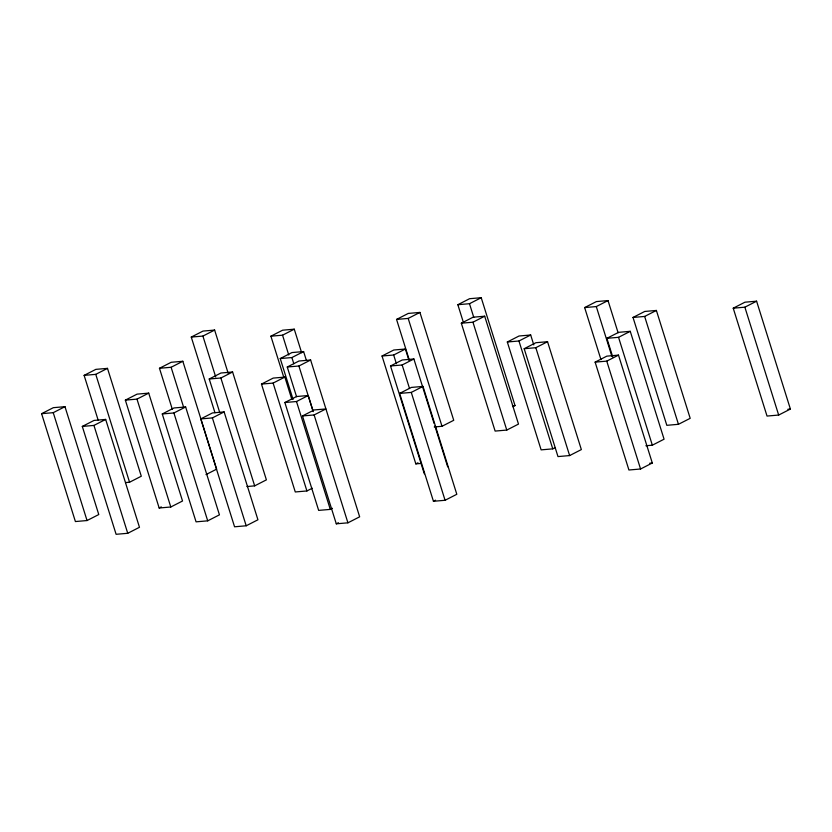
<?xml version="1.0" encoding="UTF-8"?>
<svg xmlns="http://www.w3.org/2000/svg" width="832" height="832" viewBox="0 0 832 832"><rect width="100%" height="100%" fill="white"/><g stroke="black" fill="none" stroke-linecap="round" stroke-linejoin="round"><path stroke-width="1.25" d="M98.114 420.004L84.126 375.367L95.846 369.366L107.494 368.368L141.294 476.226L129.563 482.227L125.684 482.56M84.126 375.367L95.763 374.358L107.494 368.368M214.968 412.714L191.266 337.074L202.998 331.084L214.635 330.075L228.228 373.474M41.6 413.681L53.331 407.68L64.969 406.671L98.769 514.54L87.048 520.541L75.4 521.55L41.6 413.681L53.238 412.672L64.969 406.671M191.266 337.074L202.904 336.076L214.635 330.075M172.286 409.198L159.463 368.285L171.194 362.284L182.832 361.275L216.642 469.144L205.972 474.604M159.463 368.285L171.111 367.276L182.832 361.275M125.351 400.13L137.082 394.129L148.72 393.13L182.53 500.999L170.799 506.99L159.162 507.998L125.351 400.13L136.989 399.121L148.72 393.13M82.306 426.431L94.037 420.43L105.674 419.422L139.474 527.29L127.743 533.291L116.106 534.3L82.306 426.431L93.943 425.422L105.674 419.422M283.722 377.104L270.899 336.19L282.63 330.19L294.268 329.191L301.652 352.747M270.899 336.19L282.547 335.182L294.268 329.191M219.721 412.474L209.227 378.997L220.958 373.006L232.596 371.998L266.396 479.866L254.665 485.867L246.906 486.533M209.227 378.997L220.865 377.998L232.596 371.998M162.271 413.972L174.002 407.971L185.64 406.973L219.44 514.842L207.719 520.842L196.071 521.841L162.271 413.972L173.909 412.974L185.64 406.973M293.062 399.474L280.238 358.561L291.97 352.56L303.607 351.562L306.332 360.235M280.238 358.561L291.876 357.552L303.607 351.562M296.577 396.77L287.258 367.006L298.979 361.015L310.627 360.006L359.653 516.818L347.922 522.818L336.284 523.817L302.474 415.948L314.205 409.947L325.842 408.949L314.122 414.95L302.474 415.948M312.25 488.228L306.914 490.953L295.277 491.962L261.477 384.093L273.208 378.092L284.846 377.094L291.834 399.412M287.258 367.006L298.896 366.007L310.627 360.006M200.751 418.922L212.482 412.922L224.12 411.913L257.93 519.782L246.199 525.782L234.562 526.791L200.751 418.922L212.389 417.914L224.12 411.913M409.375 360.339L396.552 319.426L408.283 313.425L419.921 312.426L453.731 420.295L442 426.286L434.242 426.962M261.477 384.093L273.114 383.084L284.846 377.094M396.552 319.426L408.19 318.417L419.921 312.426M463.289 322.067L457.85 304.71L469.581 298.709L481.218 297.7L515.029 405.569L512.897 406.661M457.85 304.71L469.487 303.701L481.218 297.7M332.426 508.3L330.294 509.392L318.656 510.39L284.856 402.522L296.577 396.521L308.225 395.522L313.269 411.642M421.013 463.434L415.834 463.882L382.034 356.013L393.765 350.012L405.402 349.014L408.897 360.173M284.856 402.522L296.494 401.523L308.225 395.522M382.034 356.013L393.671 355.004L405.402 349.014M461.323 323.211L473.054 317.21L484.692 316.212L518.492 424.081L506.771 430.071L495.123 431.08L461.323 323.211L472.961 322.202L484.692 316.212M424.32 473.845L390.52 365.976L402.251 359.986L413.889 358.977L434.096 423.446M390.52 365.976L402.158 364.978L413.889 358.977M159.162 507.998L161.294 506.906M399.63 393.411L411.362 387.421L423.01 386.412L456.81 494.281L445.078 500.282L433.441 501.28L399.63 393.411L411.278 392.413L423.01 386.412M554.892 447.772L552.76 448.864L541.122 449.862L507.312 341.994L519.043 336.003L530.681 334.994L533.79 344.916M507.312 341.994L518.95 340.995L530.681 334.994M600.974 359.653L584.646 307.58L596.378 301.579L608.015 300.581L618.124 332.81M584.646 307.58L596.294 306.571L608.015 300.581M524.181 348.712L535.912 342.711L547.55 341.713L581.35 449.582L569.629 455.572L557.981 456.581L524.181 348.712L535.818 347.703L547.55 341.713M633.017 317.45L644.738 311.449L656.386 310.45L690.186 418.319L678.454 424.31L666.817 425.318L633.017 317.45L644.654 316.441L656.386 310.45M612.726 356.928L606.892 338.322L618.623 332.332L630.261 331.323L664.071 439.192L652.34 445.193L645.871 445.744M606.892 338.322L618.54 337.324L630.261 331.323M595.119 362.128L606.85 356.138L618.488 355.129L652.298 462.998L640.567 468.998L628.919 469.997L595.119 362.128L606.757 361.13L618.488 355.129M415.834 463.882L417.966 462.79M733.231 308.194L744.952 302.193L756.6 301.194L790.4 409.063L778.669 415.054L767.031 416.062L733.231 308.194L744.869 307.185L756.6 301.194M336.284 523.817L338.416 522.725M433.441 501.28L435.573 500.188M512.439 405.798L515.029 405.569M787.81 409.282L790.4 409.063M649.709 463.226L652.298 462.998M744.869 307.185L778.669 415.054M644.654 316.441L678.454 424.31M618.54 337.324L652.34 445.193M596.294 306.571L611.832 356.169M606.757 361.13L640.567 468.998M535.818 347.703L569.629 455.572M518.95 340.995L552.76 448.864M469.487 303.701L473.762 317.346M472.961 322.202L506.771 430.071M408.19 318.417L442 426.286M434.866 425.932L447.689 466.846M411.278 392.413L445.078 500.282M402.158 364.978L409.542 388.534M393.671 355.004L396.396 363.688M298.896 366.007L312.884 410.644M314.122 414.95L347.922 522.818M291.876 357.552L293.821 363.75M282.547 335.182L288.756 355.025M296.494 401.523L330.294 509.392M273.114 383.084L306.914 490.953M220.865 377.998L254.665 485.867M202.904 336.076L215.727 376.99M212.389 417.914L246.199 525.782M171.111 367.276L183.539 406.952M173.909 412.974L207.719 520.842M136.989 399.121L170.799 506.99M95.763 374.358L129.563 482.227M93.943 425.422L127.743 533.291M53.238 412.672L87.048 520.541"/></g></svg>
